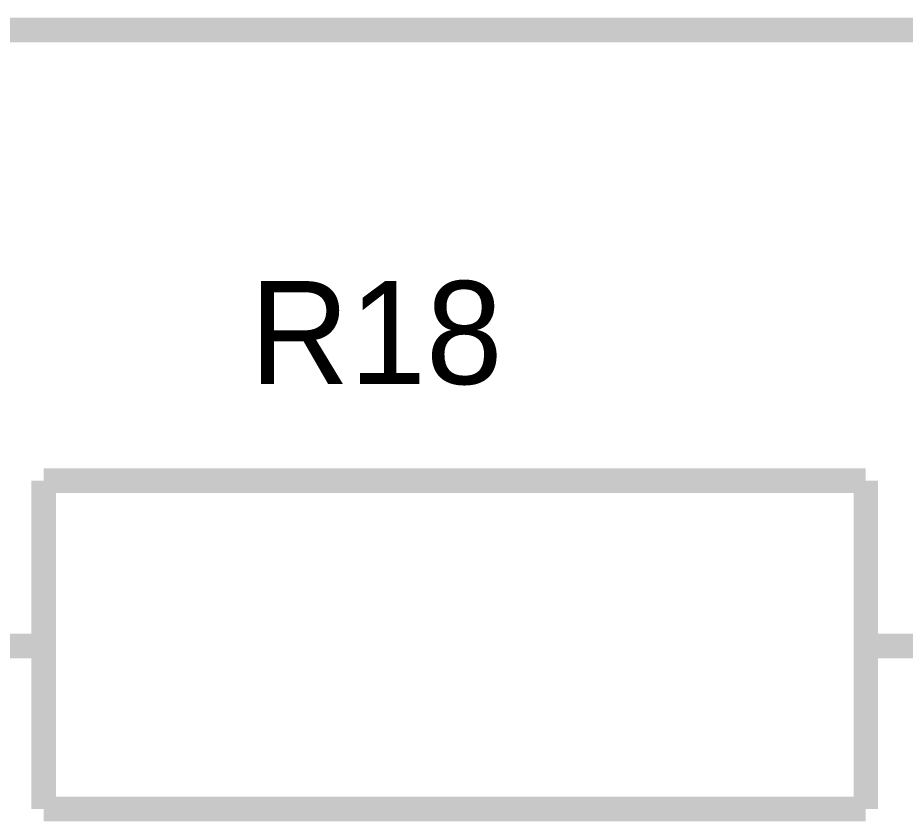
# Model space of a CAD drawing. Header units: inches. Extents: x 0 to 841, y 0 to 594.
# Drawn here: x 582.2 to 593, y 342.84 to 352.63 of the extents above; entities that cross this region are included whole.
import ezdxf

# ---------------------------------------------------------------- set-up
doc = ezdxf.new("R2010")
doc.units = ezdxf.units.IN
doc.layers.add('Sheet', color=255, linetype='Continuous')

msp = doc.modelspace()

# ---------------------------------------------------------------- linework, layer by layer
at = {"layer": 'Sheet'}
for points in [[(620.01, 352.475, 0.3, 0.3, 0), (605.011, 352.475, 0.3, 0.3, 0), (492.517, 352.475, 0.3, 0.3, 0), (492.517, 352.475, 0.3, 0.3, 0)], [(592.52, 346.988, 0.3, 0.3, 0), (582.512, 346.988, 0.3, 0.3, 0)], [(582.512, 346.988, 0.3, 0.3, 0), (582.512, 342.99, 0.3, 0.3, 0)], [(592.52, 342.99, 0.3, 0.3, 0), (592.52, 346.988, 0.3, 0.3, 0)], [(582.512, 344.976, 0.3, 0.3, 0), (580.004, 344.976, 0.3, 0.3, 0)], [(592.52, 344.976, 0.3, 0.3, 0), (595.003, 344.976, 0.3, 0.3, 0)], [(582.512, 342.99, 0.3, 0.3, 0), (592.52, 342.99, 0.3, 0.3, 0)]]:
    msp.add_lwpolyline(points, format="xyseb", dxfattribs=at)

# ---------------------------------------------------------------- texts
msp.add_text('R18', height=1.2543, dxfattribs=at).set_placement((585.021, 348.164))

doc.saveas('drawing.dxf')
